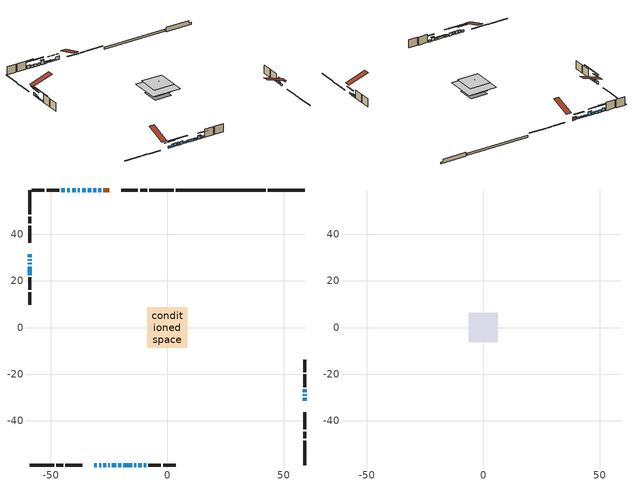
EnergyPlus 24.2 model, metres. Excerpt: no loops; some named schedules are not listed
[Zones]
conditioned space
 floor adiabatic (Floor2 construction): -5.18,-5.18 -5.18,5.18 5.18,5.18 5.18,-5.18 z1.07
 floor adiabatic (AdiabaticFloorConstruction): -8.67,-8.67 -8.67,8.67 8.67,8.67 8.67,-8.67 z3.51
 floor foundation (Slab1 construction): -3.69,-3.69 -3.69,3.69 3.69,3.69 3.69,-3.69 z-1.37
 floor foundation (Slab2 construction): -5.18,-5.18 -5.18,5.18 5.18,5.18 5.18,-5.18 z-0.89
 wall outside (RimJoist1 construction): 2.7,59.09 -7.76,59.09 / -59.09,-59.09 -48.63,-59.09 / -59.09,59.09 -59.09,48.63 / 59.09,-59.09 59.09,-48.63 z1.07:1.37
 wall outside (RimJoist2 construction): -8.69,59.09 -11.65,59.09 / -47.7,-59.09 -44.74,-59.09 / -59.09,47.7 -59.09,44.74 / 59.09,-47.7 59.09,-44.74 z1.07:1.37
 wall outside (RimJoist3 construction): -12.58,59.09 -19.87,59.09 / -43.81,-59.09 -36.52,-59.09 / -59.09,43.81 -59.09,36.52 / 59.09,-43.81 59.09,-36.52 z1.07:1.37
 wall outside (AdiabaticWallConstruction 1): -24.96,59.09 -27.4,59.09 z1.07:3.1
 wall outside (AdiabaticWallConstruction): 59.09,-31.43 59.09,-30.21 / -28.33,59.09 -29.55,59.09 / 59.09,-29.28 59.09,-28.67 / -21.09,-59.09 -19.87,-59.09 / -59.09,27.74 -59.09,27.13 z1.07:1.99; -31.43,-59.09 -30.21,-59.09 / -9.99,-59.09 -9.08,-59.09 z1.07:2.29; -29.28,-59.09 -28.36,-59.09 / -27.44,-59.09 -26.32,-59.09 / -25.39,-59.09 -24.78,-59.09 / -23.85,-59.09 -22.02,-59.09 / -59.09,31.43 -59.09,30.21 z1.07:2.9; -59.09,29.28 -59.09,28.67 z1.07:2.6; 59.09,-27.74 59.09,-26.52 / -37.53,59.09 -38.44,59.09 / -39.37,59.09 -40.9,59.09 / -41.82,59.09 -43.05,59.09 z1.07:2.59; -30.47,59.09 -31.7,59.09 / -32.62,59.09 -34.15,59.09 z1.07:1.83; -35.08,59.09 -36.6,59.09 z1.07:3.51; -18.94,-59.09 -15.13,-59.09 z1.07:2.14; -14.21,-59.09 -13.37,-59.09 z1.07:2.07; -12.45,-59.09 -10.92,-59.09 / -43.97,59.09 -45.5,59.09 z1.07:3.1; -59.09,26.2 -59.09,22.54 z1.07:1.68
 wall outside (Wall1 construction): -46.43,59.09 -51.88,59.09 / -8.15,-59.09 -2.7,-59.09 / -59.09,21.62 -59.09,16.16 / 59.09,-25.59 59.09,-20.14 z1.07:5.95
 wall outside (Wall2 construction): -52.81,59.09 -58.16,59.09 / -1.77,-59.09 3.58,-59.09 / -59.09,15.23 -59.09,9.88 / 59.09,-19.21 59.09,-13.86 z1.07:5.95
 wall foundation (FoundationWall1 construction): 43.27,59.09,-1.37 43.27,59.09,1.07 57.51,59.09,1.07 57.51,59.09,-0.34 59.09,59.09,-0.34 59.09,59.09,-1.37
 wall foundation (FoundationWall2 construction): 42.34,59.09 3.63,59.09 z-0.89:0.3
 window (WindowConstruction): 59.09,-31.43 59.09,-30.21 z1.07:1.98
 window (WindowConstruction 7): -31.43,-59.09 -30.21,-59.09 z1.07:2.29
 window (WindowConstruction 8): -29.28,-59.09 -28.36,-59.09 z1.07:2.9
 window (WindowConstruction 9): -27.44,-59.09 -26.32,-59.09 z1.07:2.9
 window (WindowConstruction 10): -25.39,-59.09 -24.78,-59.09 z1.07:2.9
 window (WindowConstruction 11): -23.85,-59.09 -22.02,-59.09 z1.07:2.9
 window (WindowConstruction 12): -59.09,31.43 -59.09,30.21 z1.07:2.9
 window (WindowConstruction 13): -59.09,29.28 -59.09,28.67 z1.07:2.59
 window (WindowConstruction 1): -28.33,59.09 -29.55,59.09 z1.07:1.98
 window (WindowConstruction 14): 59.09,-29.28 59.09,-28.67 z1.07:1.98
 window (WindowConstruction 15): 59.09,-27.74 59.09,-26.52 z1.07:2.59
 window (WindowConstruction 16): -30.47,59.09 -31.69,59.09 z1.07:1.83
 window (WindowConstruction 17): -32.62,59.09 -34.15,59.09 z1.07:1.83
 window (WindowConstruction 18): -35.08,59.09 -36.6,59.09 z1.07:3.51
 window (WindowConstruction 19): -21.09,-59.09 -19.87,-59.09 z1.07:1.98
 window (WindowConstruction 20): -18.94,-59.09 -15.13,-59.09 z1.07:2.14
 window (WindowConstruction 2): -37.53,59.09 -38.44,59.09 z1.07:2.59
 window (WindowConstruction 21): -14.2,-59.09 -13.38,-59.09 z1.07:2.07
 window (WindowConstruction 22): -12.45,-59.09 -10.92,-59.09 z1.07:3.1
 window (WindowConstruction 23): -59.09,27.74 -59.09,27.13 z1.07:1.98
 window (WindowConstruction 24): -59.09,26.2 -59.09,22.54 z1.07:1.68
 window (WindowConstruction 3): -39.37,59.09 -40.9,59.09 z1.07:2.59
 window (WindowConstruction 4): -41.83,59.09 -43.04,59.09 z1.07:2.59
 window (WindowConstruction 5): -43.97,59.09 -45.5,59.09 z1.07:3.1
 window (WindowConstruction 6): -9.99,-59.09 -9.08,-59.09 z1.07:2.29
 door (Door): -24.96,59.09 -27.4,59.09 z1.07:3.1
 ceiling adiabatic (AdiabaticFloorConstruction): 8.67,-8.67 8.67,8.67 -8.67,8.67 -8.67,-8.67 z3.51
 roof outside (Roof2 construction): -1.28,1.28 -1.28,-1.28 1.28,-1.28 1.28,1.28 z5.95
attic - vented
 floor to conditioned space (Floor1 construction Reversed): -6.3,-6.3 -6.3,6.3 6.3,6.3 6.3,-6.3 z5.95
 roof outside (Roof1 construction): -24.03,59.09,5.95 -24.03,46.81,10.04 -20.8,46.81,10.04 -20.8,59.09,5.95; -32.36,-59.09,5.95 -32.36,-46.81,10.04 -35.59,-46.81,10.04 -35.59,-59.09,5.95; -59.09,32.36,5.95 -46.81,32.36,10.04 -46.81,35.59,10.04 -59.09,35.59,5.95; 59.09,-32.36,5.95 46.81,-32.36,10.04 46.81,-35.59,10.04 59.09,-35.59,5.95
shading: 59.09,-27.57 59.09,-34.07 59.5,-34.07 59.5,-27.57 z4.62; -27.57,-59.09 -34.07,-59.09 -34.07,-59.5 -27.57,-59.5 z4.93; -25.73,-59.09 -31.92,-59.09 -31.92,-59.5 -25.73,-59.5 z5.54; -23.68,-59.09 -30.08,-59.09 -30.08,-59.5 -23.68,-59.5 z5.54; -22.14,-59.09 -28.03,-59.09 -28.03,-59.5 -22.14,-59.5 z5.54; -19.38,-59.09 -26.49,-59.09 -26.49,-59.5 -19.38,-59.5 z5.54; -59.09,27.57 -59.09,34.07 -59.5,34.07 -59.5,27.57 z5.54; -59.09,26.03 -59.09,31.92 -59.5,31.92 -59.5,26.03 z5.23; -32.19,59.09 -25.69,59.09 -25.69,59.5 -32.19,59.5 z4.62; 59.09,-28.47 59.09,-29.48 59.5,-29.48 59.5,-28.47 z2.19; 59.09,-26.32 59.09,-27.94 59.5,-27.94 59.5,-26.32 z2.8; -31.9,59.09 -30.27,59.09 -30.27,59.5 -31.9,59.5 z2.03; -34.35,59.09 -32.42,59.09 -32.42,59.5 -34.35,59.5 z2.03; -36.8,59.09 -34.88,59.09 -34.88,59.5 -36.8,59.5 z3.71; -19.67,-59.09 -21.29,-59.09 -21.29,-59.5 -19.67,-59.5 z2.19; -14.93,-59.09 -19.14,-59.09 -19.14,-59.5 -14.93,-59.5 z2.34; -41.08,59.09 -34.89,59.09 -34.89,59.5 -41.08,59.5 z5.23; -13.17,-59.09 -14.41,-59.09 -14.41,-59.5 -13.17,-59.5 z2.27; -10.72,-59.09 -12.65,-59.09 -12.65,-59.5 -10.72,-59.5 z3.3; -59.09,26.93 -59.09,27.94 -59.5,27.94 -59.5,26.93 z2.19; -59.09,17.46 -59.09,31.28 -59.5,31.28 -59.5,17.46 z6.76; -43.54,59.09 -36.73,59.09 -36.73,59.5 -43.54,59.5 z5.23; -45.68,59.09 -39.19,59.09 -39.19,59.5 -45.68,59.5 z5.23; -48.14,59.09 -41.33,59.09 -41.33,59.5 -48.14,59.5 z5.74; -6.44,-59.09 -12.63,-59.09 -12.63,-59.5 -6.44,-59.5 z4.93
[Building]
Building 1: Terrain=Suburbs
[Site:Location]
Vancouver Intl AP_BC: Latitude {deg}=49.19; Longitude {deg}=-123.18; Time Zone {hr}=-8; Elevation {m}=4; Keep Site Location Information=Yes
[Site:GroundTemperature:Shallow]
8.06451, 6.96315, 6.87495, 7.3976, 9.49575, 11.5841, 13.3946, 14.5416, 14.639, 13.7062, 11.9418, 9.91751
[Site:WaterMainsTemperature]
Calculation Method=Schedule; Temperature Schedule=mains temperature schedule
[Material] Roughness=Rough; Thermal Absorptance=0.9
Name | Thickness {m} | Conductivity {W/m-K} | Density {kg/m3} | Specific Heat {J/kg-K} | Solar Absorptance | Visible Absorptance
asphalt or fiberglass shingles | 0.00635 | 0.162714 | 1121.4 | 1465.45 | 0.84 | 0.84
ceiling loosefill ins | 0.0846667 | 0.0480833 | 16.02 | 1046.75 | 0.7 | 0.7
ceiling stud and cavity | 0.1397 | 0.0990476 | 65.682 | 1177.47 | 0.7 | 0.7
concrete 4.0 in. | 0.1016 | 1.803125 | 2242.8 | 837.4 | 0.7 | 0.7
concrete 8.0 in. | 0.2032 | 1.803125 | 2242.8 | 837.4 | 0.7 | 0.7
door material | 0.04445 | 0.188738 | 512.64 | 1214.23 | 0.7 | 0.7
exterior vertical ins | 0.0460229 | 0.029427 | 32.04 | 1214.23 | 0.7 | 0.7
exterior vertical ins 1 | 0.0676201 | 0.029427 | 32.04 | 1214.23 | 0.7 | 0.7
floor covering | 0.0127 | 9.015625 | 54.468 | 1339.84 | 0.6 | 0.6
floor covering 1 | 0.0127 | 0.0433444 | 54.468 | 1339.84 | 0.6 | 0.6
floor rigid ins; wall rigid ins | 0.512978 | 0.029427 | 32.04 | 1214.23 | 0.7 | 0.7
floor stud and cavity | 0.0889 | 0.211954 | 50.32683 | 1063.81 | 0.7 | 0.7
floor stud and cavity 1 | 0.1397 | 1.75129 | 37.0049 | 1207.88 | 0.7 | 0.7
furniture material conditioned space 1 | 0.1524 | 0.115458 | 640.8 | 1214.23 | 0.6 | 0.6
gypsum board | 0.0127 | 0.160291 | 801 | 837.4 | 0.6 | 0.6
gypsum board 1 | 0.0127 | 0.160291 | 801 | 837.4 | 0.7 | 0.7
osb sheathing 0.5 in. | 0.0127 | 0.115458 | 512.64 | 1214.23 | 0.7 | 0.7
osb sheathing 0.75 in. | 0.01905 | 0.115458 | 512.64 | 1214.23 | 0.7 | 0.7
osb sheathing 2.0 in. | 0.0508 | 0.115458 | 512.64 | 1214.23 | 0.7 | 0.7
rim joist stud and cavity | 0.0508 | 0.0292128 | 125.044 | 1163.47 | 0.6 | 0.6
rim joist stud and cavity 1 | 0.0508 | 0.0312034 | 125.044 | 1163.47 | 0.6 | 0.6
rim joist stud and cavity 2 | 0.0508 | 0.0329496 | 125.044 | 1163.47 | 0.6 | 0.6
roof rigid ins | 0.051816 | 0.029427 | 32.04 | 1214.23 | 0.7 | 0.7
roof stud and cavity | 0.2032 | 0.198987 | 78.34581 | 1123.46 | 0.7 | 0.7
wall stud and cavity | 0.1397 | 0.0927935 | 139.0536 | 1170.24 | 0.7 | 0.7
wall stud and cavity 1 | 0.1397 | 0.0930111 | 139.0536 | 1170.24 | 0.7 | 0.7
wall stud and cavity 2 | 0.0889 | 0.380278 | 52.3479 | 1209.89 | 0.7 | 0.7
wall stud and cavity 3 | 0.0889 | 0.391764 | 83.0341 | 1211.67 | 0.7 | 0.7
wood siding | 0.0254 | 0.102417 | 544.68 | 1172.36 | 0.4 | 0.4
wood siding 1; wood siding 2; wood siding 3 | 0.0254 | 0.102417 | 544.68 | 1172.36 | 0.7 | 0.7
[WindowMaterial:SimpleGlazingSystem]
Name | U-Factor {W/m2-K} | Solar Heat Gain Coefficient
WindowMaterial | 4.187525 | 0.69
WindowMaterial 1 | 4.6253 | 0.65
WindowMaterial 10 | 3.80767 | 0.72
WindowMaterial 11 | 5.135751 | 0.61
WindowMaterial 12 | 4.55546 | 0.66
WindowMaterial 13 | 3.98709 | 0.7
WindowMaterial 14 | 4.64858 | 0.65
WindowMaterial 15 | 4.21535 | 0.68
WindowMaterial 16 | 3.79631 | 0.72
WindowMaterial 17 | 4.34026 | 0.67
WindowMaterial 18 | 4.31925 | 0.68
WindowMaterial 19 | 4.43849 | 0.67
WindowMaterial 2 | 3.91101 | 0.71
WindowMaterial 3 | 4.37036 | 0.67
WindowMaterial 4 | 3.83435 | 0.71
WindowMaterial 5 | 4.690028 | 0.64
WindowMaterial 6 | 4.06147 | 0.7
WindowMaterial 7 | 4.58044 | 0.65
WindowMaterial 8 | 3.97119 | 0.7
WindowMaterial 9 | 4.32323 | 0.68
[Construction]
AdiabaticFloorConstruction: floor stud and cavity 1, floor rigid ins, osb sheathing 0.75 in., floor covering 1
AdiabaticWallConstruction: wood siding 2, wall rigid ins, wall stud and cavity 2, gypsum board
AdiabaticWallConstruction 1: wood siding 3, wall rigid ins, wall stud and cavity 2, gypsum board
Door: door material
Floor1 construction Reversed: gypsum board, ceiling stud and cavity, ceiling loosefill ins
Floor2 construction: floor stud and cavity, floor covering
FoundationWall1 construction; FoundationWall2 construction: concrete 8.0 in., gypsum board 1
furniture construction conditioned space 1: furniture material conditioned space 1
PartitionWallConstruction: gypsum board, wall stud and cavity 3, gypsum board
RimJoist1 construction: wood siding 1, osb sheathing 2.0 in., rim joist stud and cavity
RimJoist2 construction: wood siding 1, osb sheathing 2.0 in., rim joist stud and cavity 1
RimJoist3 construction: wood siding 1, osb sheathing 2.0 in., rim joist stud and cavity 2
Roof1 construction: asphalt or fiberglass shingles
Roof2 construction: asphalt or fiberglass shingles, roof rigid ins, osb sheathing 0.75 in., roof stud and cavity, gypsum board
Slab1 construction; Slab2 construction: concrete 4.0 in.
Wall1 construction: wood siding, osb sheathing 0.5 in., wall stud and cavity, gypsum board
Wall2 construction: wood siding, osb sheathing 0.5 in., wall stud and cavity 1, gypsum board
WindowConstruction; WindowConstruction 1; WindowConstruction 19: WindowMaterial
WindowConstruction 10; WindowConstruction 12: WindowMaterial 9
WindowConstruction 11: WindowMaterial 10
WindowConstruction 13: WindowMaterial 11
WindowConstruction 14; WindowConstruction 23: WindowMaterial 12
WindowConstruction 15: WindowMaterial 13
WindowConstruction 16: WindowMaterial 14
WindowConstruction 17: WindowMaterial 15
WindowConstruction 18: WindowMaterial 16
WindowConstruction 2: WindowMaterial 1
WindowConstruction 20: WindowMaterial 17
WindowConstruction 21: WindowMaterial 18
WindowConstruction 22; WindowConstruction 5: WindowMaterial 4
WindowConstruction 24: WindowMaterial 19
WindowConstruction 3: WindowMaterial 2
WindowConstruction 4: WindowMaterial 3
WindowConstruction 6: WindowMaterial 5
WindowConstruction 7: WindowMaterial 6
WindowConstruction 8: WindowMaterial 7
WindowConstruction 9: WindowMaterial 8
[Zone] Multiplier=1; Part of Total Floor Area=Yes
Name | Volume {m3}
attic - vented | 105.529
conditioned space | 917.4
[Space]
Name | Zone | Volume {m3}
attic - vented 1 | attic - vented | 105.529
conditioned space 1 | conditioned space | 917.4
[ZoneInfiltration:EffectiveLeakageArea]
infil attic - vented 1: Zone or Space=attic - vented 1; Schedule=Always On Discrete; Effective Air Leakage Area {cm2}=6573.52; Stack Coefficient=0.000284558; Wind Coefficient=1.13974e-05
[ZoneMixing]
whole house fan mix: Zone or Space=attic - vented; Schedule=Always On Continuous; Design Flow Rate Calculation Method=Flow/Zone; Design Flow Rate {m3/s}=0; Source Zone or Space=conditioned space
[SurfaceProperty:ExposedFoundationPerimeter] Exposed Perimeter Calculation Method=TotalExposedPerimeter
Name | Total Exposed Perimeter {m}
Slab1 | 15.819
Slab2 | 38.71
[InternalMass] Zone or ZoneList=conditioned space; Space or SpaceList=conditioned space 1
Name | Construction | Surface Area {m2}
furniture mass conditioned space 1 | furniture construction conditioned space 1 | 227.972
partition wall mass | PartitionWallConstruction | 462.63
[Lights]
interior lighting: Zone or ZoneList or Space or SpaceList=conditioned space 1; Schedule=interior lighting schedule; Design Level Calculation Method=LightingLevel; Lighting Level {W}=343.2; Return Air Fraction=0; Fraction Radiant=0.6; Fraction Visible=0.2; Fraction Replaceable=1
[People]
occupants: Zone or ZoneList or Space or SpaceList=conditioned space 1; Number of People Schedule=occupants schedule; Number of People Calculation Method=People; Number of People=3; Fraction Radiant=0.314171; Sensible Heat Fraction=0.56303; Activity Level Schedule=occupants activity schedule; Carbon Dioxide Generation Rate {m3/s-W}=0; Enable ASHRAE 55 Comfort Warnings=No; Mean Radiant Temperature Calculation Type=EnclosureAveraged
[ElectricEquipment] Zone or ZoneList or Space or SpaceList=conditioned space 1; Design Level Calculation Method=EquipmentLevel
Name | Schedule | Design Level {W} | Fraction Latent | Fraction Radiant | Fraction Lost
clothes dryer | clothes dryer schedule | 140.772 | 0.015 | 0.081 | 0.85
clothes washer | clothes washer schedule | 32.1985 | 0.03 | 0.162 | 0.7
cooking range | cooking range schedule | 215.147 | 0.08 | 0.432 | 0.2
dishwasher | dishwasher schedule | 66.8632 | 0.3 | 0.18 | 0.4
fridge | fridge schedule | 72.9452 | 0 | 0.6 | 0
mech vent bath fan 0 | mech vent bath fan 0 schedule | 50.2 | 0 | 0 | 1
mech vent bath fan 1 | mech vent bath fan 1 schedule | 50.2 | 0 | 0 | 1
mech vent house fan | mech vent house fan schedule | 40 | 0 | 0 | 1
mech vent house fan cfis | mech vent house fan cfis schedule | 0 | 0 | 0 | 0
mech vent range fan 0 | mech vent range fan 0 schedule | 57 | 0 | 0 | 1
misc plug loads | misc plug loads schedule | 494.7 | 0.045 | 0.513 | 0.1
whole house fan | Always On Discrete | 0 | 0 | 0 | 1
[OtherEquipment] Zone or ZoneList or Space or SpaceList=conditioned space 1; Design Level Calculation Method=EquipmentLevel
Name | Fuel Type | Schedule | Design Level {W} | Fraction Latent | Fraction Radiant | Fraction Lost
clothes dryer 1 | Electricity | clothes dryer schedule | 0 | 0.015 | 0.081 | 0.85
cooking range 1 | Electricity | cooking range schedule | 0 | 0.08 | 0.432 | 0.2
general water use latent | None | general water use schedule | 62.594 | 1 | 0 | 0
general water use sensible | None | general water use schedule | -61.6891 | 0 | 0.6 | 0
mech vent house fan latent load | None | Always On Discrete | 0 | 1 | 0 | 0
mech vent house fan sensible load | None | Always On Discrete | 0 | 0 | 0 | 0
water heater energy adjustment1 | NaturalGas | Always On Discrete | 0.01 | 0 | 0 | 1
[ZoneInfiltration:DesignFlowRate] Zone or ZoneList or Space or SpaceList=conditioned space 1; Schedule=Always On Discrete; Design Flow Rate Calculation Method=Flow/Zone; Design Flow Rate {m3/s}=0
infil flow; natural vent flow; whole house fan flow
[Foundation:Kiva] Initial Indoor Air Temperature {C}=21; Wall Depth Below Slab {m}=0.2032; Custom Block X Position 1 {m}=0.2159; Custom Block Z Position 1 {m}=0
Name | Wall Height Above Grade {m} | Custom Block Material Name 1 | Custom Block Depth 1 {m}
Foundation Kiva 1 | 1.06997 | exterior vertical ins | 2.43998
Foundation Kiva 2 | 0.300015 | exterior vertical ins 1 | 1.19
[Foundation:Kiva:Settings]
Soil Conductivity {W/m-K}=0.849921; Soil Density {kg/m3}=1842.3; Soil Specific Heat {J/kg-K}=418.7; Ground Solar Absorptivity=0.9; Ground Thermal Absorptivity=0.9; Ground Surface Roughness {m}=0.03; Far-Field Width {m}=40; Deep-Ground Boundary Condition=ZeroFlux; Deep-Ground Depth {m}=40; Minimum Cell Dimension {m}=0.2; Maximum Cell Growth Coefficient=3; Simulation Timestep=Timestep
[Exterior:Lights]
exterior lighting: Schedule=exterior lighting schedule; Design Level {W}=75.6
[Schedule:Constant]
Name | Hourly Value
Always On Continuous; mech vent house fan schedule; mech vent house fan cfis schedule; Always On Discrete | 1
occupants activity schedule | 117.228
fridge schedule | 0
[Schedule:Week:Daily]
interior lighting schedule Week Rule - Jan1-Jan27: interior lighting schedule day, interior lighting schedule day, interior lighting schedule day, interior lighting schedule day, interior lighting schedule day, interior lighting schedule day, interior lighting schedule day, interior lighting schedule default day, interior lighting schedule default day, interior lighting schedule default day, interior lighting schedule default day, interior lighting schedule default day
interior lighting schedule Week Rule - Jan28-Feb3: interior lighting schedule day, interior lighting schedule day, interior lighting schedule day, interior lighting schedule day, interior lighting schedule day 1, interior lighting schedule day 1, interior lighting schedule day 1, interior lighting schedule default day, interior lighting schedule default day, interior lighting schedule default day, interior lighting schedule default day, interior lighting schedule default day
interior lighting schedule Week Rule - Feb4-Feb24: interior lighting schedule day 1, interior lighting schedule day 1, interior lighting schedule day 1, interior lighting schedule day 1, interior lighting schedule day 1, interior lighting schedule day 1, interior lighting schedule day 1, interior lighting schedule default day, interior lighting schedule default day, interior lighting schedule default day, interior lighting schedule default day, interior lighting schedule default day
interior lighting schedule Week Rule - Feb25-Mar3: interior lighting schedule day 1, interior lighting schedule day 1, interior lighting schedule day 1, interior lighting schedule day 1, interior lighting schedule day 2, interior lighting schedule day 2, interior lighting schedule day 2, interior lighting schedule default day, interior lighting schedule default day, interior lighting schedule default day, interior lighting schedule default day, interior lighting schedule default day
interior lighting schedule Week Rule - Mar4-Mar31: interior lighting schedule day 2, interior lighting schedule day 2, interior lighting schedule day 2, interior lighting schedule day 2, interior lighting schedule day 2, interior lighting schedule day 2, interior lighting schedule day 2, interior lighting schedule default day, interior lighting schedule default day, interior lighting schedule default day, interior lighting schedule default day, interior lighting schedule default day
interior lighting schedule Week Rule - Apr1-Apr28: interior lighting schedule day 3, interior lighting schedule day 3, interior lighting schedule day 3, interior lighting schedule day 3, interior lighting schedule day 3, interior lighting schedule day 3, interior lighting schedule day 3, interior lighting schedule default day, interior lighting schedule default day, interior lighting schedule default day, interior lighting schedule default day, interior lighting schedule default day
interior lighting schedule Week Rule - Apr29-May5: interior lighting schedule day 3, interior lighting schedule day 3, interior lighting schedule day 4, interior lighting schedule day 4, interior lighting schedule day 4, interior lighting schedule day 4, interior lighting schedule day 4, interior lighting schedule default day, interior lighting schedule default day, interior lighting schedule default day, interior lighting schedule default day, interior lighting schedule default day
interior lighting schedule Week Rule - May6-May26: interior lighting schedule day 4, interior lighting schedule day 4, interior lighting schedule day 4, interior lighting schedule day 4, interior lighting schedule day 4, interior lighting schedule day 4, interior lighting schedule day 4, interior lighting schedule default day, interior lighting schedule default day, interior lighting schedule default day, interior lighting schedule default day, interior lighting schedule default day
interior lighting schedule Week Rule - May27-Jun2: interior lighting schedule day 4, interior lighting schedule day 4, interior lighting schedule day 4, interior lighting schedule day 4, interior lighting schedule day 4, interior lighting schedule day 5, interior lighting schedule day 5, interior lighting schedule default day, interior lighting schedule default day, interior lighting schedule default day, interior lighting schedule default day, interior lighting schedule default day
interior lighting schedule Week Rule - Jun3-Jun30: interior lighting schedule day 5, interior lighting schedule day 5, interior lighting schedule day 5, interior lighting schedule day 5, interior lighting schedule day 5, interior lighting schedule day 5, interior lighting schedule day 5, interior lighting schedule default day, interior lighting schedule default day, interior lighting schedule default day, interior lighting schedule default day, interior lighting schedule default day
interior lighting schedule Week Rule - Jul1-Jul28: interior lighting schedule day 6, interior lighting schedule day 6, interior lighting schedule day 6, interior lighting schedule day 6, interior lighting schedule day 6, interior lighting schedule day 6, interior lighting schedule day 6, interior lighting schedule default day, interior lighting schedule default day, interior lighting schedule default day, interior lighting schedule default day, interior lighting schedule default day
interior lighting schedule Week Rule - Jul29-Aug4: interior lighting schedule day 6, interior lighting schedule day 6, interior lighting schedule day 6, interior lighting schedule day 7, interior lighting schedule day 7, interior lighting schedule day 7, interior lighting schedule day 7, interior lighting schedule default day, interior lighting schedule default day, interior lighting schedule default day, interior lighting schedule default day, interior lighting schedule default day
interior lighting schedule Week Rule - Aug5-Aug25: interior lighting schedule day 7, interior lighting schedule day 7, interior lighting schedule day 7, interior lighting schedule day 7, interior lighting schedule day 7, interior lighting schedule day 7, interior lighting schedule day 7, interior lighting schedule default day, interior lighting schedule default day, interior lighting schedule default day, interior lighting schedule default day, interior lighting schedule default day
interior lighting schedule Week Rule - Aug26-Sep1: interior lighting schedule day 7, interior lighting schedule day 7, interior lighting schedule day 7, interior lighting schedule day 7, interior lighting schedule day 7, interior lighting schedule day 7, interior lighting schedule day 8, interior lighting schedule default day, interior lighting schedule default day, interior lighting schedule default day, interior lighting schedule default day, interior lighting schedule default day
interior lighting schedule Week Rule - Sep2-Sep29: interior lighting schedule day 8, interior lighting schedule day 8, interior lighting schedule day 8, interior lighting schedule day 8, interior lighting schedule day 8, interior lighting schedule day 8, interior lighting schedule day 8, interior lighting schedule default day, interior lighting schedule default day, interior lighting schedule default day, interior lighting schedule default day, interior lighting schedule default day
interior lighting schedule Week Rule - Sep30-Oct6: interior lighting schedule day 8, interior lighting schedule day 9, interior lighting schedule day 9, interior lighting schedule day 9, interior lighting schedule day 9, interior lighting schedule day 9, interior lighting schedule day 9, interior lighting schedule default day, interior lighting schedule default day, interior lighting schedule default day, interior lighting schedule default day, interior lighting schedule default day
interior lighting schedule Week Rule - Oct7-Oct27: interior lighting schedule day 9, interior lighting schedule day 9, interior lighting schedule day 9, interior lighting schedule day 9, interior lighting schedule day 9, interior lighting schedule day 9, interior lighting schedule day 9, interior lighting schedule default day, interior lighting schedule default day, interior lighting schedule default day, interior lighting schedule default day, interior lighting schedule default day
interior lighting schedule Week Rule - Oct28-Nov3: interior lighting schedule day 9, interior lighting schedule day 9, interior lighting schedule day 9, interior lighting schedule day 9, interior lighting schedule day 10, interior lighting schedule day 10, interior lighting schedule day 10, interior lighting schedule default day, interior lighting schedule default day, interior lighting schedule default day, interior lighting schedule default day, interior lighting schedule default day
interior lighting schedule Week Rule - Nov4-Nov24: interior lighting schedule day 10, interior lighting schedule day 10, interior lighting schedule day 10, interior lighting schedule day 10, interior lighting schedule day 10, interior lighting schedule day 10, interior lighting schedule day 10, interior lighting schedule default day, interior lighting schedule default day, interior lighting schedule default day, interior lighting schedule default day, interior lighting schedule default day
interior lighting schedule Week Rule - Nov25-Dec1: interior lighting schedule day 10, interior lighting schedule day 10, interior lighting schedule day 10, interior lighting schedule day 10, interior lighting schedule day 10, interior lighting schedule day 10, interior lighting schedule day 11, interior lighting schedule default day, interior lighting schedule default day, interior lighting schedule default day, interior lighting schedule default day, interior lighting schedule default day
interior lighting schedule Week Rule - Dec2-Dec31: interior lighting schedule day 11, interior lighting schedule day 11, interior lighting schedule day 11, interior lighting schedule day 11, interior lighting schedule day 11, interior lighting schedule day 11, interior lighting schedule day 11, interior lighting schedule default day, interior lighting schedule default day, interior lighting schedule default day, interior lighting schedule default day, interior lighting schedule default day
occupants schedule Week Rule - Jan1-Dec31: occupants schedule day, occupants schedule day, occupants schedule day, occupants schedule day, occupants schedule day, occupants schedule day, occupants schedule day, occupants schedule default day, occupants schedule default day, occupants schedule default day, occupants schedule default day, occupants schedule default day
clothes dryer schedule Week Rule - Jan1-Dec31: clothes dryer schedule day, clothes dryer schedule day, clothes dryer schedule day, clothes dryer schedule day, clothes dryer schedule day, clothes dryer schedule day, clothes dryer schedule day, clothes dryer schedule default day, clothes dryer schedule default day, clothes dryer schedule default day, clothes dryer schedule default day, clothes dryer schedule default day
clothes washer schedule Week Rule - Jan1-Dec31: clothes washer schedule day, clothes washer schedule day, clothes washer schedule day, clothes washer schedule day, clothes washer schedule day, clothes washer schedule day, clothes washer schedule day, clothes washer schedule default day, clothes washer schedule default day, clothes washer schedule default day, clothes washer schedule default day, clothes washer schedule default day
cooking range schedule Week Rule - Jan1-Dec31: cooking range schedule day, cooking range schedule day, cooking range schedule day, cooking range schedule day, cooking range schedule day, cooking range schedule day, cooking range schedule day, cooking range schedule default day, cooking range schedule default day, cooking range schedule default day, cooking range schedule default day, cooking range schedule default day
dishwasher schedule Week Rule - Jan1-Dec31: dishwasher schedule day, dishwasher schedule day, dishwasher schedule day, dishwasher schedule day, dishwasher schedule day, dishwasher schedule day, dishwasher schedule day, dishwasher schedule default day, dishwasher schedule default day, dishwasher schedule default day, dishwasher schedule default day, dishwasher schedule default day
mech vent bath fan 0 schedule Week Rule - Jan1-Dec31: mech vent bath fan 0 schedule day, mech vent bath fan 0 schedule day, mech vent bath fan 0 schedule day, mech vent bath fan 0 schedule day, mech vent bath fan 0 schedule day, mech vent bath fan 0 schedule day, mech vent bath fan 0 schedule day, mech vent bath fan 0 schedule default day, mech vent bath fan 0 schedule default day, mech vent bath fan 0 schedule default day, mech vent bath fan 0 schedule default day, mech vent bath fan 0 schedule default day
mech vent bath fan 1 schedule Week Rule - Jan1-Dec31: mech vent bath fan 1 schedule day, mech vent bath fan 1 schedule day, mech vent bath fan 1 schedule day, mech vent bath fan 1 schedule day, mech vent bath fan 1 schedule day, mech vent bath fan 1 schedule day, mech vent bath fan 1 schedule day, mech vent bath fan 1 schedule default day, mech vent bath fan 1 schedule default day, mech vent bath fan 1 schedule default day, mech vent bath fan 1 schedule default day, mech vent bath fan 1 schedule default day
mech vent range fan 0 schedule Week Rule - Jan1-Dec31: mech vent range fan 0 schedule day, mech vent range fan 0 schedule day, mech vent range fan 0 schedule day, mech vent range fan 0 schedule day, mech vent range fan 0 schedule day, mech vent range fan 0 schedule day, mech vent range fan 0 schedule day, mech vent range fan 0 schedule default day, mech vent range fan 0 schedule default day, mech vent range fan 0 schedule default day, mech vent range fan 0 schedule default day, mech vent range fan 0 schedule default day
misc plug loads schedule Week Rule - Jan1-Dec31: misc plug loads schedule day, misc plug loads schedule day, misc plug loads schedule day, misc plug loads schedule day, misc plug loads schedule day, misc plug loads schedule day, misc plug loads schedule day, misc plug loads schedule default day, misc plug loads schedule default day, misc plug loads schedule default day, misc plug loads schedule default day, misc plug loads schedule default day
general water use schedule Week Rule - Jan1-Dec31: general water use schedule day, general water use schedule day, general water use schedule day, general water use schedule day, general water use schedule day, general water use schedule day, general water use schedule day, general water use schedule default day, general water use schedule default day, general water use schedule default day, general water use schedule default day, general water use schedule default day
exterior lighting schedule Week Rule - Jan1-Jan27: exterior lighting schedule day, exterior lighting schedule day, exterior lighting schedule day, exterior lighting schedule day, exterior lighting schedule day, exterior lighting schedule day, exterior lighting schedule day, exterior lighting schedule default day, exterior lighting schedule default day, exterior lighting schedule default day, exterior lighting schedule default day, exterior lighting schedule default day
exterior lighting schedule Week Rule - Jan28-Feb3: exterior lighting schedule day, exterior lighting schedule day, exterior lighting schedule day, exterior lighting schedule day, exterior lighting schedule day 1, exterior lighting schedule day 1, exterior lighting schedule day 1, exterior lighting schedule default day, exterior lighting schedule default day, exterior lighting schedule default day, exterior lighting schedule default day, exterior lighting schedule default day
exterior lighting schedule Week Rule - Feb4-Feb24: exterior lighting schedule day 1, exterior lighting schedule day 1, exterior lighting schedule day 1, exterior lighting schedule day 1, exterior lighting schedule day 1, exterior lighting schedule day 1, exterior lighting schedule day 1, exterior lighting schedule default day, exterior lighting schedule default day, exterior lighting schedule default day, exterior lighting schedule default day, exterior lighting schedule default day
[Schedule:Year]
interior lighting schedule: interior lighting schedule Week Rule - Jan1-Jan27, 1, 1, 1, 27, interior lighting schedule Week Rule - Jan28-Feb3, 1, 28, 2, 3, interior lighting schedule Week Rule - Feb4-Feb24, 2, 4, 2, 24, interior lighting schedule Week Rule - Feb25-Mar3, 2, 25, 3, 3, interior lighting schedule Week Rule - Mar4-Mar31, 3, 4, 3, 31, interior lighting schedule Week Rule - Apr1-Apr28, 4, 1, 4, 28, interior lighting schedule Week Rule - Apr29-May5, 4, 29, 5, 5, interior lighting schedule Week Rule - May6-May26, 5, 6, 5, 26, interior lighting schedule Week Rule - May27-Jun2, 5, 27, 6, 2, interior lighting schedule Week Rule - Jun3-Jun30, 6, 3, 6, 30, interior lighting schedule Week Rule - Jul1-Jul28, 7, 1, 7, 28, interior lighting schedule Week Rule - Jul29-Aug4, 7, 29, 8, 4, interior lighting schedule Week Rule - Aug5-Aug25, 8, 5, 8, 25, interior lighting schedule Week Rule - Aug26-Sep1, 8, 26, 9, 1, interior lighting schedule Week Rule - Sep2-Sep29, 9, 2, 9, 29, interior lighting schedule Week Rule - Sep30-Oct6, 9, 30, 10, 6, interior lighting schedule Week Rule - Oct7-Oct27, 10, 7, 10, 27, interior lighting schedule Week Rule - Oct28-Nov3, 10, 28, 11, 3, interior lighting schedule Week Rule - Nov4-Nov24, 11, 4, 11, 24, interior lighting schedule Week Rule - Nov25-Dec1, 11, 25, 12, 1, interior lighting schedule Week Rule - Dec2-Dec31, 12, 2, 12, 31
occupants schedule: occupants schedule Week Rule - Jan1-Dec31, 1, 1, 12, 31
clothes dryer schedule: clothes dryer schedule Week Rule - Jan1-Dec31, 1, 1, 12, 31
clothes washer schedule: clothes washer schedule Week Rule - Jan1-Dec31, 1, 1, 12, 31
cooking range schedule: cooking range schedule Week Rule - Jan1-Dec31, 1, 1, 12, 31
dishwasher schedule: dishwasher schedule Week Rule - Jan1-Dec31, 1, 1, 12, 31
mech vent bath fan 0 schedule: mech vent bath fan 0 schedule Week Rule - Jan1-Dec31, 1, 1, 12, 31
mech vent bath fan 1 schedule: mech vent bath fan 1 schedule Week Rule - Jan1-Dec31, 1, 1, 12, 31
mech vent range fan 0 schedule: mech vent range fan 0 schedule Week Rule - Jan1-Dec31, 1, 1, 12, 31
misc plug loads schedule: misc plug loads schedule Week Rule - Jan1-Dec31, 1, 1, 12, 31
general water use schedule: general water use schedule Week Rule - Jan1-Dec31, 1, 1, 12, 31
exterior lighting schedule: exterior lighting schedule Week Rule - Jan1-Jan27, 1, 1, 1, 27, exterior lighting schedule Week Rule - Jan28-Feb3, 1, 28, 2, 3, exterior lighting schedule Week Rule - Feb4-Feb24, 2, 4, 2, 24, exterior lighting schedule Week Rule - Feb25-Mar3, 2, 25, 3, 3, exterior lighting schedule Week Rule - Mar4-Mar31, 3, 4, 3, 31, exterior lighting schedule Week Rule - Apr1-Apr28, 4, 1, 4, 28, exterior lighting schedule Week Rule - Apr29-May5, 4, 29, 5, 5, exterior lighting schedule Week Rule - May6-May26, 5, 6, 5, 26, exterior lighting schedule Week Rule - May27-Jun2, 5, 27, 6, 2, exterior lighting schedule Week Rule - Jun3-Jun30, 6, 3, 6, 30, exterior lighting schedule Week Rule - Jul1-Jul28, 7, 1, 7, 28, exterior lighting schedule Week Rule - Jul29-Aug4, 7, 29, 8, 4, exterior lighting schedule Week Rule - Aug5-Aug25, 8, 5, 8, 25, exterior lighting schedule Week Rule - Aug26-Sep1, 8, 26, 9, 1, exterior lighting schedule Week Rule - Sep2-Sep29, 9, 2, 9, 29, exterior lighting schedule Week Rule - Sep30-Oct6, 9, 30, 10, 6, exterior lighting schedule Week Rule - Oct7-Oct27, 10, 7, 10, 27, exterior lighting schedule Week Rule - Oct28-Nov3, 10, 28, 11, 3, exterior lighting schedule Week Rule - Nov4-Nov24, 11, 4, 11, 24, exterior lighting schedule Week Rule - Nov25-Dec1, 11, 25, 12, 1, exterior lighting schedule Week Rule - Dec2-Dec31, 12, 2, 12, 31
[Schedule:Compact]
mains temperature schedule: Through: 01/01, For: AllDays, Until: 24:00, 11.375, Through: 01/02, For: AllDays, Until: 24:00, 11.3367, Through: 01/03, For: AllDays, Until: 24:00, 11.2994, Through: 01/04, For: AllDays, Until: 24:00, 11.2628, Through: 01/05, For: AllDays, Until: 24:00, 11.2267, Through: 01/06, For: AllDays, Until: 24:00, 11.1917, Through: 01/07, For: AllDays, Until: 24:00, 11.1578, Through: 01/08, For: AllDays, Until: 24:00, 11.1244, Through: 01/09, For: AllDays, Until: 24:00, 11.0917, Through: 01/10, For: AllDays, Until: 24:00, 11.06, Through: 01/11, For: AllDays, Until: 24:00, 11.0289, Through: 01/12, For: AllDays, Until: 24:00, 10.9989, Through: 01/13, For: AllDays, Until: 24:00, 10.97, Through: 01/14, For: AllDays, Until: 24:00, 10.9417, Through: 01/15, For: AllDays, Until: 24:00, 10.9139, Through: 01/16, For: AllDays, Until: 24:00, 10.8878, Through: 01/17, For: AllDays, Until: 24:00, 10.8622, Through: 01/18, For: AllDays, Until: 24:00, 10.8372, Through: 01/19, For: AllDays, Until: 24:00, 10.8133, Through: 01/20, For: AllDays, Until: 24:00, 10.7906, Through: 01/21, For: AllDays, Until: 24:00, 10.7683, Through: 01/22, For: AllDays, Until: 24:00, 10.7478, Through: 01/23, For: AllDays, Until: 24:00, 10.7272, Through: 01/24, For: AllDays, Until: 24:00, 10.7083, Through: 01/25, For: AllDays, Until: 24:00, 10.69, Through: 01/26, For: AllDays, Until: 24:00, 10.6728, Through: 01/27, For: AllDays, Until: 24:00, 10.6567, Through: 01/28, For: AllDays, Until: 24:00, 10.6411, Through: 01/29, For: AllDays, Until: 24:00, 10.6267, Through: 01/30, For: AllDays, Until: 24:00, 10.6133, Through: 01/31, For: AllDays, Until: 24:00, 10.6011, Through: 02/01, For: AllDays, Until: 24:00, 10.59, Through: 02/02, For: AllDays, Until: 24:00, 10.5794, Through: 02/03, For: AllDays, Until: 24:00, 10.57, Through: 02/04, For: AllDays, Until: 24:00, 10.5617, Through: 02/05, For: AllDays, Until: 24:00, 10.5539, Through: 02/06, For: AllDays, Until: 24:00, 10.5478, Through: 02/07, For: AllDays, Until: 24:00, 10.5422, Through: 02/08, For: AllDays, Until: 24:00, 10.5378, Through: 02/09, For: AllDays, Until: 24:00, 10.5339, Through: 02/10, For: AllDays, Until: 24:00, 10.5317, Through: 02/11, For: AllDays, Until: 24:00, 10.53, Through: 02/12, For: AllDays, Until: 24:00, 10.53, Through: 02/13, For: AllDays, Until: 24:00, 10.5306, Through: 02/14, For: AllDays, Until: 24:00, 10.5317, Through: 02/15, For: AllDays, Until: 24:00, 10.5344, Through: 02/16, For: AllDays, Until: 24:00, 10.5378, Through: 02/17, For: AllDays, Until: 24:00, 10.5428, Through: 02/18, For: AllDays, Until: 24:00, 10.5483, Through: 02/19, For: AllDays, Until: 24:00, 10.5544, Through: 02/20, For: AllDays, Until: 24:00, 10.5622, Through: 02/21, For: AllDays, Until: 24:00, 10.5706, Through: 02/22, For: AllDays, Until: 24:00, 10.5806, Through: 02/23, For: AllDays, Until: 24:00, 10.5911, Through: 02/24, For: AllDays, Until: 24:00, 10.6022, Through: 02/25, For: AllDays, Until: 24:00, 10.615, Through: 02/26, For: AllDays, Until: 24:00, 10.6283, Through: 02/27, For: AllDays, Until: 24:00, 10.6428, Through: 02/28, For: AllDays, Until: 24:00, 10.6583, Through: 03/01, For: AllDays, Until: 24:00, 10.6744, Through: 03/02, For: AllDays, Until: 24:00, 10.6917, Through: 03/03, For: AllDays, Until: 24:00, 10.71, Through: 03/04, For: AllDays, Until: 24:00, 10.7294, Through: 03/05, For: AllDays, Until: 24:00, 10.7494, Through: 03/06, For: AllDays, Until: 24:00, 10.7706, Through: 03/07, For: AllDays, Until: 24:00, 10.7928, Through: 03/08, For: AllDays, Until: 24:00, 10.8161, Through: 03/09, For: AllDays, Until: 24:00, 10.84, Through: 03/10, For: AllDays, Until: 24:00, 10.8644, Through: 03/11, For: AllDays, Until: 24:00, 10.8906, Through: 03/12, For: AllDays, Until: 24:00, 10.9167, Through: 03/13, For: AllDays, Until: 24:00, 10.9444, Through: 03/14, For: AllDays, Until: 24:00, 10.9728, Through: 03/15, For: AllDays, Until: 24:00, 11.0022, Through: 03/16, For: AllDays, Until: 24:00, 11.0322, Through: 03/17, For: AllDays, Until: 24:00, 11.0633, Through: 03/18, For: AllDays, Until: 24:00, 11.095, Through: 03/19, For: AllDays, Until: 24:00, 11.1278, Through: 03/20, For: AllDays, Until: 24:00, 11.1611, Through: 03/21, For: AllDays, Until: 24:00, 11.1956, Through: 03/22, For: AllDays, Until: 24:00, 11.2306, Through: 03/23, For: AllDays, Until: 24:00, 11.2667, Through: 03/24, For: AllDays, Until: 24:00, 11.3033, Through: 03/25, For: AllDays, Until: 24:00, 11.3406, Through: 03/26, For: AllDays, Until: 24:00, 11.3789, Through: 03/27, For: AllDays, Until: 24:00, 11.4178, Through: 03/28, For: AllDays, Until: 24:00, 11.4572, Through: 03/29, For: AllDays, Until: 24:00, 11.4978, Through: 03/30, For: AllDays, Until: 24:00, 11.5389, Through: 03/31, For: AllDays, Until: 24:00, 11.5811, Through: 04/01, For: AllDays, Until: 24:00, 11.6233, Through: 04/02, For: AllDays, Until: 24:00, 11.6667, Through: 04/03, For: AllDays, Until: 24:00, 11.7106, Through: 04/04, For: AllDays, Until: 24:00, 11.755, Through: 04/05, For: AllDays, Until: 24:00, 11.8006, Through: 04/06, For: AllDays, Until: 24:00, 11.8461, Through: 04/07, For: AllDays, Until: 24:00, 11.8928, Through: 04/08, For: AllDays, Until: 24:00, 11.9394, Through: 04/09, For: AllDays, Until: 24:00, 11.9872, Through: 04/10, For: AllDays, Until: 24:00, 12.0356, Through: 04/11, For: AllDays, Until: 24:00, 12.0844, Through: 04/12, For: AllDays, Until: 24:00, 12.1333, Through: 04/13, For: AllDays, Until: 24:00, 12.1833, Through: 04/14, For: AllDays, Until: 24:00, 12.2339, Through: 04/15, For: AllDays, Until: 24:00, 12.2844, Through: 04/16, For: AllDays, Until: 24:00, 12.3361, Through: 04/17, For: AllDays, Until: 24:00, 12.3878, Through: 04/18, For: AllDays, Until: 24:00, 12.44, Through: 04/19, For: AllDays, Until: 24:00, 12.4928, Through: 04/20, For: AllDays, Until: 24:00, 12.5456, Through: 04/21, For: AllDays, Until: 24:00, 12.5994, Through: 04/22, For: AllDays, Until: 24:00, 12.6533, Through: 04/23, For: AllDays, Until: 24:00, 12.7072, Through: 04/24, For: AllDays, Until: 24:00, 12.7622, Through: 04/25, For: AllDays, Until: 24:00, 12.8172, Through: 04/26, For: AllDays, Until: 24:00, 12.8722, Through: 04/27, For: AllDays, Until: 24:00, 12.9278, Through: 04/28, For: AllDays, Until: 24:00, 12.9839, Through: 04/29, For: AllDays, Until: 24:00, 13.04, Through: 04/30, For: AllDays, Until: 24:00, 13.0961, Through: 05/01, For: AllDays, Until: 24:00, 13.1533, Through: 05/02, For: AllDays, Until: 24:00, 13.21, Through: 05/03, For: AllDays, Until: 24:00, 13.2672, Through: 05/04, For: AllDays, Until: 24:00, 13.3244, Through: 05/05, For: AllDays, Until: 24:00, 13.3817, Through: 05/06, For: AllDays, Until: 24:00, 13.4394, Through: 05/07, For: AllDays, Until: 24:00, 13.4972, Through: 05/08, For: AllDays, Until: 24:00, 13.555, Through: 05/09, For: AllDays, Until: 24:00, 13.6133, Through: 05/10, For: AllDays, Until: 24:00, 13.6711, Through: 05/11, For: AllDays, Until: 24:00, 13.7294, Through: 05/12, For: AllDays, Until: 24:00, 13.7878, Through: 05/13, For: AllDays, Until: 24:00, 13.8461, Through: 05/14, For: AllDays, Until: 24:00, 13.9044, Through: 05/15, For: AllDays, Until: 24:00, 13.9628, Through: 05/16, For: AllDays, Until: 24:00, 14.0211, Through: 05/17, For: AllDays, Until: 24:00, 14.0789, Through: 05/18, For: AllDays, Until: 24:00, 14.1372, Through: 05/19, For: AllDays, Until: 24:00, 14.1956, Through: 05/20, For: AllDays, Until: 24:00, 14.2533, Through: 05/21, For: AllDays, Until: 24:00, 14.3117, Through: 05/22, For: AllDays, Until: 24:00, 14.3694, Through: 05/23, For: AllDays, Until: 24:00, 14.4272, Through: 05/24, For: AllDays, Until: 24:00, 14.4844, Through: 05/25, For: AllDays, Until: 24:00, 14.5422, Through: 05/26, For: AllDays, Until: 24:00, 14.5994, Through: 05/27, For: AllDays, Until: 24:00, 14.6561, Through: 05/28, For: AllDays, Until: 24:00, 14.7128, Through: 05/29, For: AllDays, Until: 24:00, 14.7694, Through: 05/30, For: AllDays, Until: 24:00, 14.8261, Through: 05/31, For: AllDays, Until: 24:00, 14.8817, Through: 06/01, For: AllDays, Until: 24:00, 14.9378, Through: 06/02, For: AllDays, Until: 24:00, 14.9933, Through: 06/03, For: AllDays, Until: 24:00, 15.0483, Through: 06/04, For: AllDays, Until: 24:00, 15.1028, Through: 06/05, For: AllDays, Until: 24:00, 15.1572, Through: 06/06, For: AllDays, Until: 24:00, 15.2117, Through: 06/07, For: AllDays, Until: 24:00, 15.265, Through: 06/08, For: AllDays, Until: 24:00, 15.3183, Through: 06/09, For: AllDays, Until: 24:00, 15.3711, Through: 06/10, For: AllDays, Until: 24:00, 15.4239, Through: 06/11, For: AllDays, Until: 24:00, 15.4756, Through: 06/12, For: AllDays, Until: 24:00, 15.5272, Through: 06/13, For: AllDays, Until: 24:00, 15.5783, Through: 06/14, For: AllDays, Until: 24:00, 15.6289, Through: 06/15, For: AllDays, Until: 24:00, 15.6789, Through: 06/16, For: AllDays, Until: 24:00, 15.7283, Through: 06/17, For: AllDays, Until: 24:00, 15.7772, Through: 06/18, For: AllDays, Until: 24:00, 15.8261, Through: 06/19, For: AllDays, Until: 24:00, 15.8739, Through: 06/20, For: AllDays, Until: 24:00, 15.9211, Through: 06/21, For: AllDays, Until: 24:00, 15.9678, Through: 06/22, For: AllDays, Until: 24:00, 16.0139, Through: 06/23, For: AllDays, Until: 24:00, 16.0594, Through: 06/24, For: AllDays, Until: 24:00, 16.1044, Through: 06/25, For: AllDays, Until: 24:00, 16.1483, Through: 06/26, For: AllDays, Until: 24:00, 16.1922, Through: 06/27, For: AllDays, Until: 24:00, 16.235, Through: 06/28, For: AllDays, Until: 24:00, 16.2772, Through: 06/29, For: AllDays, Until: 24:00, 16.3183, Through: 06/30, For: AllDays, Until: 24:00, 16.3594, Through: 07/01, For: AllDays, Until: 24:00, 16.3994, Through: 07/02, For: AllDays, Until: 24:00, 16.4389, Through: 07/03, For: AllDays, Until: 24:00, 16.4772, Through: 07/04, For: AllDays, Until: 24:00, 16.515, Through: 07/05, For: AllDays, Until: 24:00, 16.5522, Through: 07/06, For: AllDays, Until: 24:00, 16.5883, Through: 07/07, For: AllDays, Until: 24:00, 16.6239, Through: 07/08, For: AllDays, Until: 24:00, 16.6583, Through: 07/09, For: AllDays, Until: 24:00, 16.6922, Through: 07/10, For: AllDays, Until: 24:00, 16.7256, Through: 07/11, For: AllDays, Until: 24:00, 16.7578, Through: 07/12, For: AllDays, Until: 24:00, 16.7889, Through: 07/13, For: AllDays, Until: 24:00, 16.8194, Through: 07/14, For: AllDays, Until: 24:00, 16.8489, Through: 07/15, For: AllDays, Until: 24:00, 16.8778, Through: 07/16, For: AllDays, Until: 24:00, 16.9056, Through: 07/17, For: AllDays, Until: 24:00, 16.9328, Through: 07/18, For: AllDays, Until: 24:00, 16.9589, Through: 07/19, For: AllDays, Until: 24:00, 16.9839, Through: 07/20, For: AllDays, Until: 24:00, 17.0083, Through: 07/21, For: AllDays, Until: 24:00, 17.0317, Through: 07/22, For: AllDays, Until: 24:00, 17.0544, Through: 07/23, For: AllDays, Until: 24:00, 17.0761, Through: 07/24, For: AllDays, Until: 24:00, 17.0967, Through: 07/25, For: AllDays, Until: 24:00, 17.1161, Through: 07/26, For: AllDays, Until: 24:00, 17.135, Through: 07/27, For: AllDays, Until: 24:00, 17.1528, Through: 07/28, For: AllDays, Until: 24:00, 17.1694, Through: 07/29, For: AllDays, Until: 24:00, 17.1856, Through: 07/30, For: AllDays, Until: 24:00, 17.2, Through: 07/31, For: AllDays, Until: 24:00, 17.2144, Through: 08/01, For: AllDays, Until: 24:00, 17.2272, Through: 08/02, For: AllDays, Until: 24:00, 17.2389, Through: 08/03, For: AllDays, Until: 24:00, 17.25, Through: 08/04, For: AllDays, Until: 24:00, 17.26, Through: 08/05, For: AllDays, Until: 24:00, 17.2689, Through: 08/06, For: AllDays, Until: 24:00, 17.2772, Through: 08/07, For: AllDays, Until: 24:00, 17.2839, Through: 08/08, For: AllDays, Until: 24:00, 17.29, Through: 08/09, For: AllDays, Until: 24:00, 17.295, Through: 08/10, For: AllDays, Until: 24:00, 17.2989, Through: 08/11, For: AllDays, Until: 24:00, 17.3022, Through: 08/12, For: AllDays, Until: 24:00, 17.3039, Through: 08/13, For: AllDays, Until: 24:00, 17.305, Through: 08/14, For: AllDays, Until: 24:00, 17.305, Through: 08/15, For: AllDays, Until: 24:00, 17.3039, Through: 08/16, For: AllDays, Until: 24:00, 17.3022, Through: 08/17, For: AllDays, Until: 24:00, 17.2989, Through: 08/18, For: AllDays, Until: 24:00, 17.295, Through: 08/19, For: AllDays, Until: 24:00, 17.29, Through: 08/20, For: AllDays, Until: 24:00, 17.2839, Through: 08/21, For: AllDays, Until: 24:00, 17.2772, Through: 08/22, For: AllDays, Until: 24:00, 17.2689, Through: 08/23, For: AllDays, Until: 24:00, 17.26, Through: 08/24, For: AllDays, Until: 24:00, 17.25, Through: 08/25, For: AllDays, Until: 24:00, 17.2394, Through: 08/26, For: AllDays, Until: 24:00, 17.2272, Through: 08/27, For: AllDays, Until: 24:00, 17.2144, Through: 08/28, For: AllDays, Until: 24:00, 17.2006, Through: 08/29, For: AllDays, Until: 24:00, 17.1856, Through: 08/30, For: AllDays, Until: 24:00, 17.1694, Through: 08/31, For: AllDays, Until: 24:00, 17.1528, Through: 09/01, For: AllDays, Until: 24:00, 17.135, Through: 09/02, For: AllDays, Until: 24:00, 17.1161, Through: 09/03, For: AllDays, Until: 24:00, 17.0967, Through: 09/04, For: AllDays, Until: 24:00, 17.0761, Through: 09/05, For: AllDays, Until: 24:00, 17.0544, Through: 09/06, For: AllDays, Until: 24:00, 17.0322, Through: 09/07, For: AllDays, Until: 24:00, 17.0089, Through: 09/08, For: AllDays, Until: 24:00, 16.9844, Through: 09/09, For: AllDays, Until: 24:00, 16.9589, Through: 09/10, For: AllDays, Until: 24:00, 16.9328, Through: 09/11, For: AllDays, Until: 24:00, 16.9061, Through: 09/12, For: AllDays, Until: 24:00, 16.8783, Through: 09/13, For: AllDays, Until: 24:00, 16.8494, Through: 09/14, For: AllDays, Until: 24:00, 16.8194, Through: 09/15, For: AllDays, Until: 24:00, 16.7894, Through: 09/16, For: AllDays, Until: 24:00, 16.7578, Through: 09/17, For: AllDays, Until: 24:00, 16.7256, Through: 09/18, For: AllDays, Until: 24:00, 16.6928, Through: 09/19, For: AllDays, Until: 24:00, 16.6589, Through: 09/20, For: AllDays, Until: 24:00, 16.6239, Through: 09/21, For: AllDays, Until: 24:00, 16.5889, Through: 09/22, For: AllDays, Until: 24:00, 16.5522, Through: 09/23, For: AllDays, Until: 24:00, 16.5156, Through: 09/24, For: AllDays, Until: 24:00, 16.4778, Through: 09/25, For: AllDays, Until: 24:00, 16.4389, Through: 09/26, For: AllDays, Until: 24:00, 16.3994, Through: 09/27, For: AllDays, Until: 24:00, 16.3594, Through: 09/28, For: AllDays, Until: 24:00, 16.3189, Through: 09/29, For: AllDays, Until: 24:00, 16.2772, Through: 09/30, For: AllDays, Until: 24:00, 16.235, Through: 10/01, For: AllDays, Until: 24:00, 16.1922, Through: 10/02, For: AllDays, Until: 24:00, 16.1489, Through: 10/03, For: AllDays, Until: 24:00, 16.1044, Through: 10/04, For: AllDays, Until: 24:00, 16.06, Through: 10/05, For: AllDays, Until: 24:00, 16.0144, Through: 10/06, For: AllDays, Until: 24:00, 15.9683, Through: 10/07, For: AllDays, Until: 24:00, 15.9217, Through: 10/08, For: AllDays, Until: 24:00, 15.8744, Through: 10/09, For: AllDays, Until: 24:00, 15.8261, Through: 10/10, For: AllDays, Until: 24:00, 15.7778, Through: 10/11, For: AllDays, Until: 24:00, 15.7289, Through: 10/12, For: AllDays, Until: 24:00, 15.6794, Through: 10/13, For: AllDays, Until: 24:00, 15.6294, Through: 10/14, For: AllDays, Until: 24:00, 15.5789, Through: 10/15, For: AllDays, Until: 24:00, 15.5278, Through: 10/16, For: AllDays, Until: 24:00, 15.4761, Through: 10/17, For: AllDays, Until: 24:00, 15.4244, Through: 10/18, For: AllDays, Until: 24:00, 15.3717, Through: 10/19, For: AllDays, Until: 24:00, 15.3189, Through: 10/20, For: AllDays, Until: 24:00, 15.2656, Through: 10/21, For: AllDays, Until: 24:00, 15.2117, Through: 10/22, For: AllDays, Until: 24:00, 15.1578, Through: 10/23, For: AllDays, Until: 24:00, 15.1033, Through: 10/24, For: AllDays, Until: 24:00, 15.0489, Through: 10/25, For: AllDays, Until: 24:00, 14.9933, Through: 10/26, For: AllDays, Until: 24:00, 14.9383, Through: 10/27, For: AllDays, Until: 24:00, 14.8822, Through: 10/28, For: AllDays, Until: 24:00, 14.8261, Through: 10/29, For: AllDays, Until: 24:00, 14.77, Through: 10/30, For: AllDays, Until: 24:00, 14.7133, Through: 10/31, For: AllDays, Until: 24:00, 14.6567, Through: 11/01, For: AllDays, Until: 24:00, 14.5994, Through: 11/02, For: AllDays, Until: 24:00, 14.5428, Through: 11/03, For: AllDays, Until: 24:00, 14.485, Through: 11/04, For: AllDays, Until: 24:00, 14.4278, Through: 11/05, For: AllDays, Until: 24:00, 14.37, Through: 11/06, For: AllDays, Until: 24:00, 14.3122, Through: 11/07, For: AllDays, Until: 24:00, 14.2539, Through: 11/08, For: AllDays, Until: 24:00, 14.1961, Through: 11/09, For: AllDays, Until: 24:00, 14.1378, Through: 11/10, For: AllDays, Until: 24:00, 14.0794, Through: 11/11, For: AllDays, Until: 24:00, 14.0217, Through: 11/12, For: AllDays, Until: 24:00, 13.9633, Through: 11/13, For: AllDays, Until: 24:00, 13.905, Through: 11/14, For: AllDays, Until: 24:00, 13.8467, Through: 11/15, For: AllDays, Until: 24:00, 13.7883, Through: 11/16, For: AllDays, Until: 24:00, 13.73, Through: 11/17, For: AllDays, Until: 24:00, 13.6717, Through: 11/18, For: AllDays, Until: 24:00, 13.6139, Through: 11/19, For: AllDays, Until: 24:00, 13.5556, Through: 11/20, For: AllDays, Until: 24:00, 13.4978, Through: 11/21, For: AllDays, Until: 24:00, 13.44, Through: 11/22, For: AllDays, Until: 24:00, 13.3822, Through: 11/23, For: AllDays, Until: 24:00, 13.325, Through: 11/24, For: AllDays, Until: 24:00, 13.2678, Through: 11/25, For: AllDays, Until: 24:00, 13.2106, Through: 11/26, For: AllDays, Until: 24:00, 13.1533, Through: 11/27, For: AllDays, Until: 24:00, 13.0967, Through: 11/28, For: AllDays, Until: 24:00, 13.0406, Through: 11/29, For: AllDays, Until: 24:00, 12.9844, Through: 11/30, For: AllDays, Until: 24:00, 12.9283, Through: 12/01, For: AllDays, Until: 24:00, 12.8728, Through: 12/02, For: AllDays, Until: 24:00, 12.8172, Through: 12/03, For: AllDays, Until: 24:00, 12.7622, Through: 12/04, For: AllDays, Until: 24:00, 12.7078, Through: 12/05, For: AllDays, Until: 24:00, 12.6533, Through: 12/06, For: AllDays, Until: 24:00, 12.5994, Through: 12/07, For: AllDays, Until: 24:00, 12.5461, Through: 12/08, For: AllDays, Until: 24:00, 12.4928, Through: 12/09, For: AllDays, Until: 24:00, 12.4406, Through: 12/10, For: AllDays, Until: 24:00, 12.3883, Through: 12/11, For: AllDays, Until: 24:00, 12.3361, Through: 12/12, For: AllDays, Until: 24:00, 12.285, Through: 12/13, For: AllDays, Until: 24:00, 12.2339, Through: 12/14, For: AllDays, Until: 24:00, 12.1839, Through: 12/15, For: AllDays, Until: 24:00, 12.1339, Through: 12/16, For: AllDays, Until: 24:00, 12.0844, Through: 12/17, For: AllDays, Until: 24:00, 12.0361, Through: 12/18, For: AllDays, Until: 24:00, 11.9878, Through: 12/19, For: AllDays, Until: 24:00, 11.94, Through: 12/20, For: AllDays, Until: 24:00, 11.8933, Through: 12/21, For: AllDays, Until: 24:00, 11.8467, Through: 12/22, For: AllDays, Until: 24:00, 11.8006, Through: 12/23, For: AllDays, Until: 24:00, 11.7556, Through: 12/24, For: AllDays, Until: 24:00, 11.7111, Through: 12/25, For: AllDays, Until: 24:00, 11.6672, Through: 12/26, For: AllDays, Until: 24:00, 11.6239, Through: 12/27, For: AllDays, Until: 24:00, 11.5811, Through: 12/28, For: AllDays, Until: 24:00, 11.5394, Through: 12/29, For: AllDays, Until: 24:00, 11.4983, Through: 12/30, For: AllDays, Until: 24:00, 11.4578, Through: 12/31, For: AllDays, Until: 24:00, 11.4183
